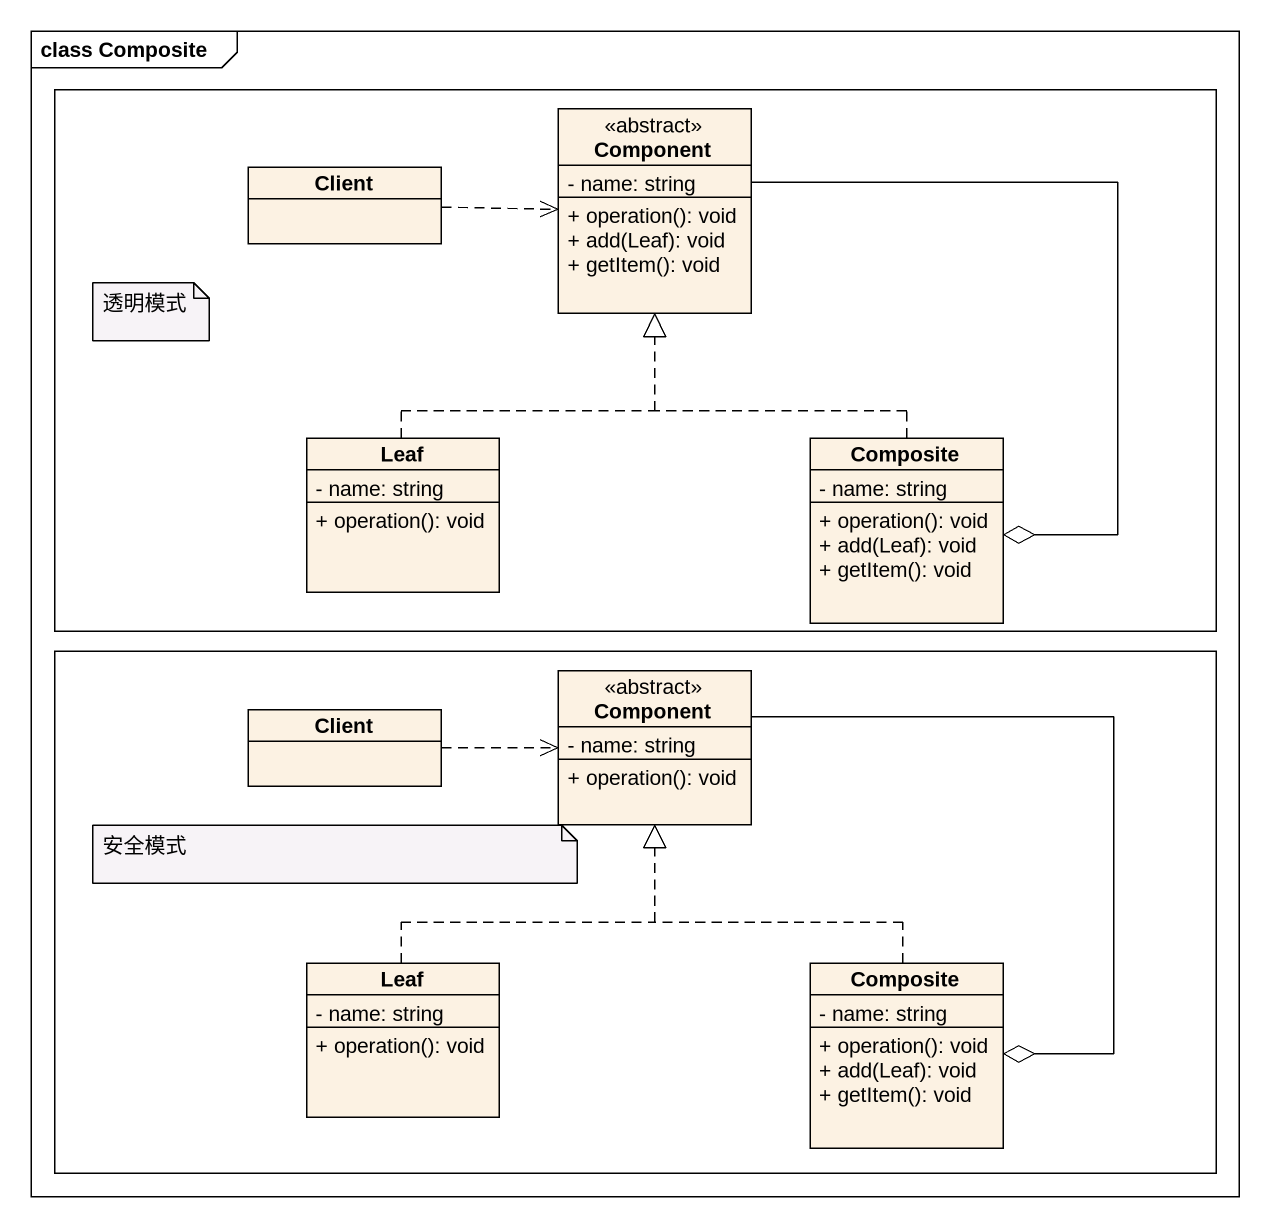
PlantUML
@startuml
mainframe class Composite
hide circle
hide empty members
skinparam classAttributeIconSize 0
rectangle " " as rectangle1 {
  class Client
  class "Component" as Component_ <<abstract>> {
    - name: string
    + operation(): void
    + add(Leaf): void
    + getItem(): void
  }
  class Leaf {
    - name: string
    + operation(): void
  }
  class Composite {
    - name: string
    + operation(): void
    + add(Leaf): void
    + getItem(): void
  }
}
rectangle " " as rectangle2 {
  class "Component" as Component__2 <<abstract>> {
    - name: string
    + operation(): void
  }
  class "Client" as Client_2
  class "Leaf" as Leaf_2 {
    - name: string
    + operation(): void
  }
  class "Composite" as Composite_2 {
    - name: string
    + operation(): void
    + add(Leaf): void
    + getItem(): void
  }
}
Client .right.> Component_
Component_ --o Composite
Leaf .up.|> Component_
Composite .up.|> Component_
Component__2 --o Composite_2
Client_2 .right.> Component__2
Leaf_2 .up.|> Component__2
Composite_2 .up.|> Component__2
note as N1
  透明模式
end note
note as N2
  安全模式
end note
@enduml
